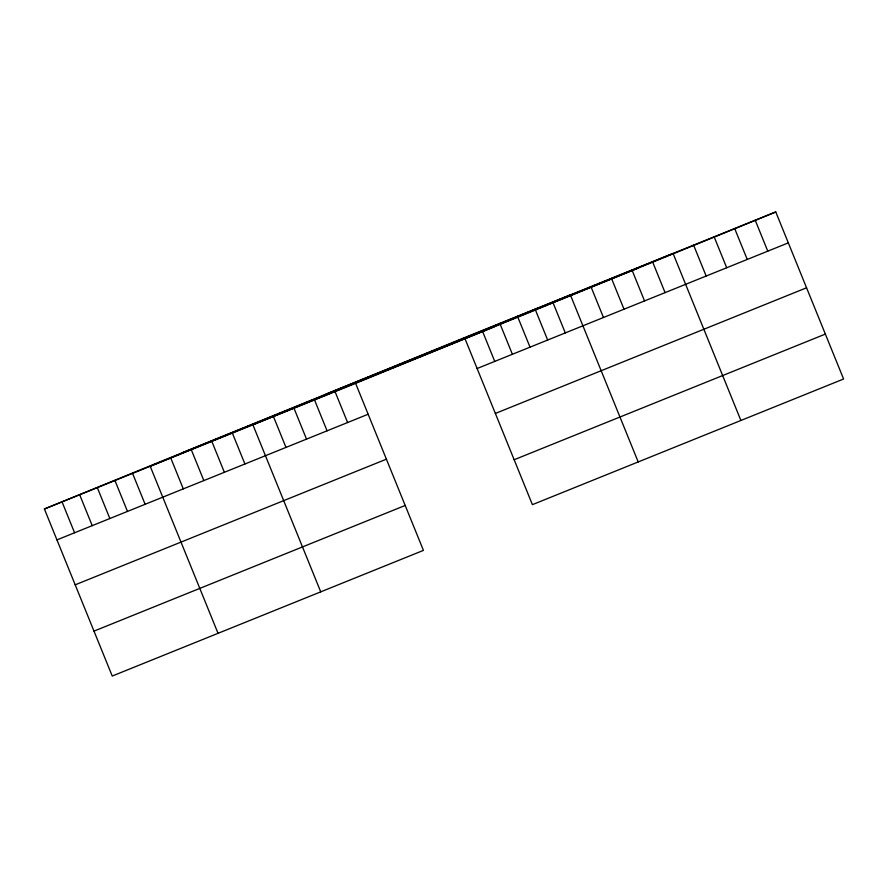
<?xml version="1.0" encoding="UTF-8"?>
<svg xmlns="http://www.w3.org/2000/svg" width="888" height="888" viewBox="0 0 888 888"><rect width="100%" height="100%" fill="white"/><g stroke="black" fill="none" stroke-linecap="round" stroke-linejoin="round"><path stroke-width="1.33" d="M44.4 508.991L355.6 383.339L423.432 550.382L112.232 676.046L44.4 508.991L464.568 337.618L775.768 211.954L843.6 379.01L532.4 504.662L464.568 337.618M355.6 383.339L775.768 211.954M325.918 394.172L637.107 268.509M183.061 452.436L494.25 326.784M477.122 368.52L788.322 242.868M56.954 539.893L368.143 414.241M495.36 413.453L806.559 287.79M75.191 584.826L386.391 459.174M514.163 459.74L825.352 334.088M93.995 631.113L405.183 505.461M755.233 220.246L767.776 251.16M734.687 228.549L747.241 259.451M714.152 236.841L726.695 267.743M693.606 245.132L706.16 276.035M740.903 420.479L673.071 253.424L252.902 424.797L320.735 591.852M652.536 261.716L665.079 292.629M631.99 270.008L644.544 300.921M611.455 278.299L624.009 309.213M590.92 286.602L603.463 317.504M638.206 461.949L570.374 294.894L150.205 466.267L218.037 633.322M552.747 302.009L565.29 332.922M535.109 309.135L547.663 340.037M517.471 316.25L530.025 347.164M499.833 323.376L512.387 354.279M482.206 330.491L494.749 361.405M335.054 391.63L347.608 422.533M314.519 399.922L327.073 430.824M293.984 408.214L306.526 439.116M273.437 416.505L285.991 447.419M232.367 433.089L244.91 464.002M211.821 441.38L224.375 472.294M191.286 449.683L203.84 480.586M170.751 457.975L183.294 488.877M132.567 473.382L145.121 504.295M114.941 480.508L127.484 511.41M97.303 487.623L109.857 518.537M79.665 494.749L92.219 525.652M62.038 501.864L74.581 532.778"/></g></svg>
